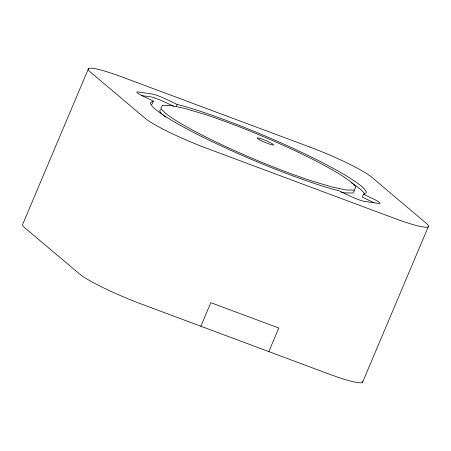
<?xml version="1.0" encoding="UTF-8"?>
<svg xmlns="http://www.w3.org/2000/svg" width="451" height="451" viewBox="0 0 451 451"><rect width="100%" height="100%" fill="white"/><g stroke="black" fill="none" stroke-linecap="round" stroke-linejoin="round"><path stroke-width="0.68" d="M88.419 68.721L22.691 224.322A53.443 6.145 22.9 0 0 24.788 227.778L79.517 273.966A53.443 6.145 22.9 0 0 141.36 304.03L328.317 373.8A53.443 6.145 22.9 0 0 362.722 381.461M374.082 202.843A12.944 1.488 22.9 0 0 372.814 202.206L362.283 197.132L363.517 194.212L366.28 192.712A117.018 13.451 22.9 0 0 300.591 151.84A117.018 13.451 22.9 0 0 182.768 105.855L177.192 104.502L166.988 99.586A11.94 1.37 22.9 0 0 151.84 93.932L138.079 91.97A12.944 1.488 22.9 0 0 143.057 96.17L153.329 101.125L152.094 104.051L151.542 104.35M176.206 106.842L177.192 104.502M200.853 326.231L210.809 302.655L278.786 328.024L268.83 351.6M362.581 382.279L428.309 226.678M160.635 109.396L159.671 110.94A105.889 12.171 22.9 0 0 165.455 117.051M354.587 190.305L352.885 193.034L344.654 192.876L341.018 192.098M153.329 101.125L150.448 102.687A117.018 13.451 22.9 0 0 216.136 143.559A117.018 13.451 22.9 0 0 333.96 189.544L339.062 190.784L349.356 195.757A11.974 1.376 22.9 0 0 364.543 201.422L378.987 203.452A12.944 1.488 22.9 0 0 374.048 199.28L363.517 194.212M141.659 95.578L150.606 96.858A11.94 1.37 22.9 0 1 165.754 102.512L173.556 106.267M351.092 182.525A117.018 13.451 22.9 0 1 364.724 194.234M162.608 105.286L160.906 108.02A105.889 12.171 22.9 0 0 312.509 181.201L331.699 186.911L345.889 189.95L354.12 190.113L355.822 187.385A105.889 12.171 22.9 0 0 204.218 114.204L185.028 108.488L170.839 105.449L162.608 105.286M309.64 146.97L122.683 77.2A53.443 6.145 22.9 0 0 90.516 72.183L145.245 118.365A53.443 6.145 22.9 0 0 207.088 148.43L394.044 218.199A53.443 6.145 22.9 0 0 426.212 223.222L371.483 177.034A53.443 6.145 22.9 0 0 309.64 146.97M259.81 139.928A8.862 1.02 22.9 0 0 273.306 144.968A8.862 1.02 22.9 0 0 262.865 139.331A8.862 1.02 22.9 0 0 259.81 139.928"/></g></svg>
